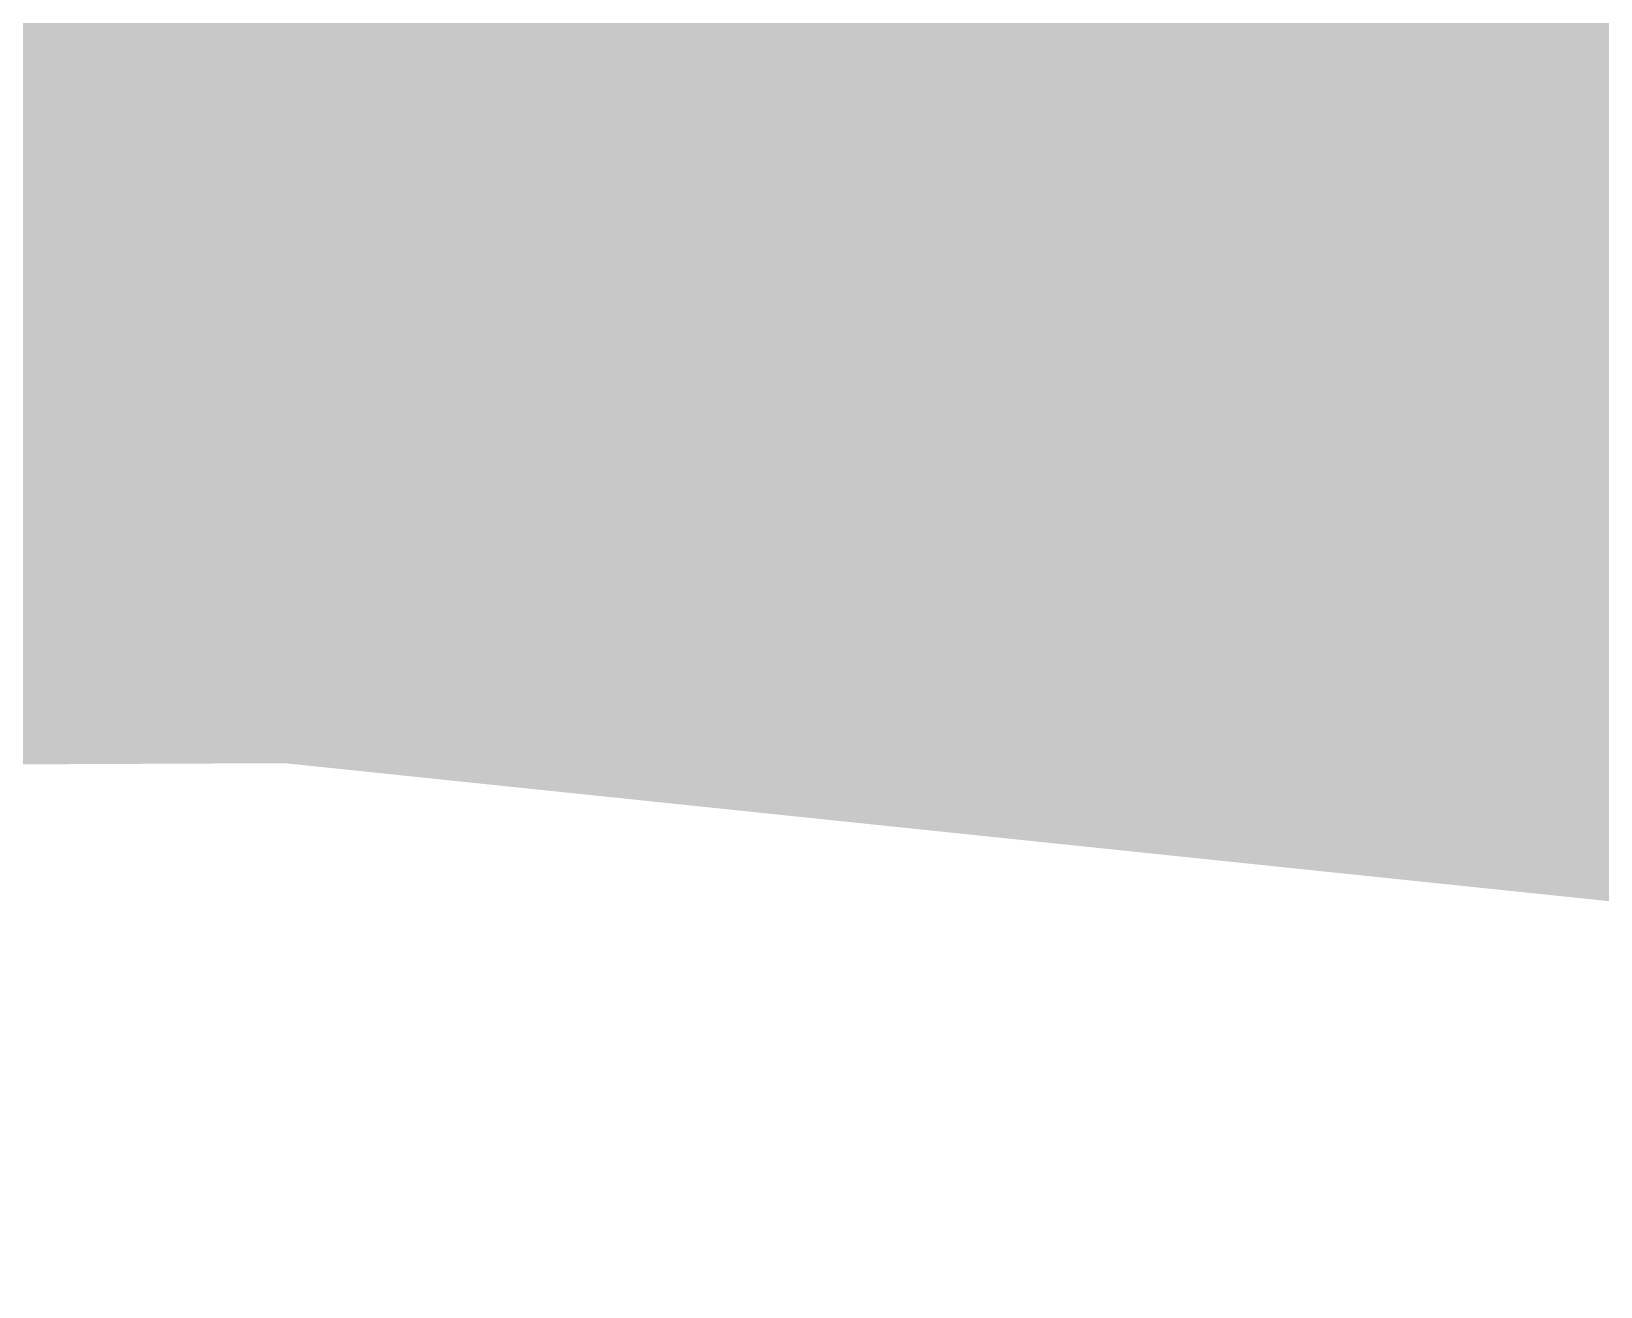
# Model space of a CAD drawing. Header units: millimetres. Extents: x 0 to 210, y 0 to 297.
# Drawn here: x 109.1763 to 109.2869, y 45.0333 to 45.1218 of the extents above; entities that cross this region are included whole.
import ezdxf

# ---------------------------------------------------------------- set-up
doc = ezdxf.new("R2010")
doc.units = ezdxf.units.MM

msp = doc.modelspace()

# ---------------------------------------------------------------- hatches: boundary and pattern name
at = {"true_color": 0xe9ba62}
msp.add_hatch(color=7, dxfattribs=at).paths.add_polyline_path([(112.32127, 45.41907), (112.31288, 45.4023), (112.30461, 45.38574), (112.29638, 45.3693), (112.28163, 45.36959), (112.26708, 45.36989), (112.25263, 45.37017), (112.21766, 45.37057), (112.20239, 45.37075), (112.19372, 45.37084), (112.07516, 45.36608), (111.95945, 45.35006), (111.84313, 45.32564), (111.81658, 45.31886), (111.79039, 45.31217), (111.76438, 45.30553), (111.7177, 45.29364), (111.67103, 45.28171), (111.62438, 45.26974), (111.62438, 45.25296), (111.62438, 45.23641), (111.62438, 45.21996), (111.48891, 45.20961), (111.35345, 45.19914), (111.21802, 45.18835), (110.69689, 45.15642), (110.17814, 45.14778), (109.65663, 45.16531), (109.63827, 45.16642), (109.62015, 45.16753), (109.60215, 45.16864), (109.47967, 45.17602), (109.35725, 45.18434), (109.23504, 45.19507), (109.18018, 45.21302), (109.14463, 45.22247), (109.09792, 45.23154), (109.05402, 45.23853), (109.03485, 45.24158), (109.02398, 45.24331), (108.99646, 45.24768), (108.96931, 45.25202), (108.94234, 45.25633), (108.9136, 45.26084), (108.88522, 45.26531), (108.85702, 45.26974), (108.68464, 45.29684), (108.51209, 45.32214), (108.33903, 45.34441), (108.33064, 45.32763), (108.32237, 45.31107), (108.31414, 45.29463), (109.40746, 45.05305), (110.55982, 45.03335), (111.67938, 45.13741), (111.6965, 45.13955), (111.71339, 45.14166), (111.73016, 45.14375), (111.96242, 45.17652), (112.19205, 45.21797), (112.42083, 45.26974), (112.42922, 45.31168), (112.43749, 45.35307), (112.44572, 45.39419), (112.41216, 45.3858), (112.37905, 45.37752), (112.34616, 45.3693), (112.33777, 45.38607), (112.32949, 45.40263)])
at = {"true_color": 0xebbf68}
msp.add_hatch(color=7, dxfattribs=at).paths.add_polyline_path([(108.33903, 45.34441), (108.33064, 45.32763), (108.32237, 45.31107), (108.31414, 45.29463), (108.8967, 45.1012), (109.51616, 45.03667), (110.70349, 45.04574), (110.70349, 45.05413), (110.70349, 45.06241), (110.70349, 45.07063), (110.74543, 45.07902), (110.78682, 45.08729), (110.82793, 45.09552), (110.82793, 45.10391), (110.82793, 45.11218), (110.82793, 45.12041), (110.43203, 45.1314), (110.03634, 45.14622), (109.64083, 45.16692), (109.60956, 45.16885), (109.5959, 45.1697), (109.58816, 45.17018), (109.55359, 45.17226), (109.51902, 45.17434), (109.48445, 45.17643), (109.45213, 45.17852), (109.42024, 45.18059), (109.38855, 45.18263), (109.33732, 45.18618), (109.28615, 45.19028), (109.23504, 45.19507), (109.18018, 45.21302), (109.14463, 45.22247), (109.09792, 45.23154), (109.05402, 45.23853), (109.03485, 45.24158), (109.02398, 45.24331), (108.99646, 45.24768), (108.96931, 45.25202), (108.94234, 45.25633), (108.9136, 45.26084), (108.88522, 45.26531), (108.85702, 45.26974), (108.68464, 45.29684), (108.51209, 45.32214)])
at = {"true_color": 0xffbf63}
msp.add_hatch(color=7, dxfattribs=at).paths.add_polyline_path([(108.96126, 45.12041), (108.96126, 45.11202), (108.96126, 45.10374), (108.96126, 45.09552), (109.06894, 45.07645), (109.17536, 45.07013), (109.28481, 45.07063), (109.28481, 45.07902), (109.28481, 45.08729), (109.28481, 45.09552), (109.17576, 45.10391), (109.06815, 45.11218)])

doc.saveas('drawing.dxf')
